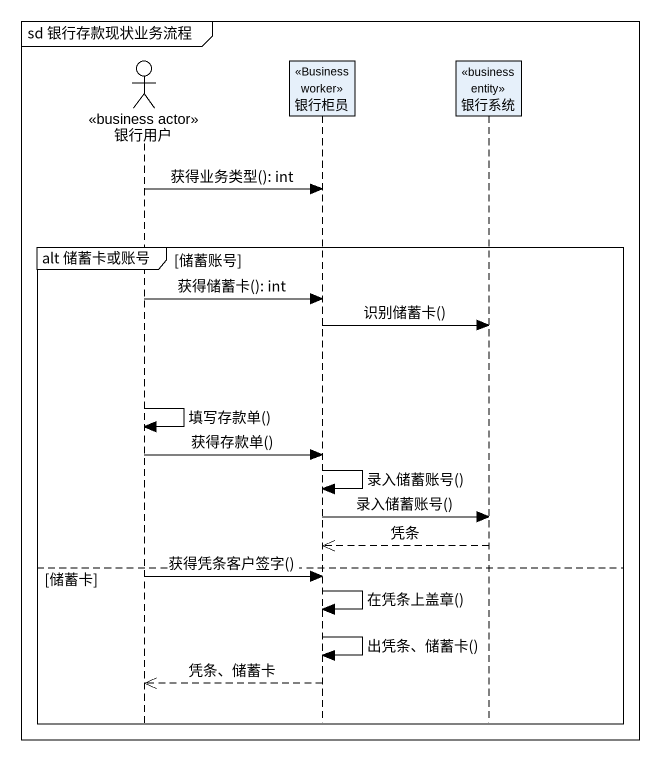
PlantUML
@startuml
mainframe sd 银行存款现状业务流程
hide footbox
actor 银行用户 <<business actor>>
participant 银行柜员 <<Business worker>>
participant 银行系统 <<business entity>>

银行用户 -> 银行柜员 : 获得业务类型(): int
group alt 储蓄卡或账号 [储蓄账号]
  银行用户 -> 银行柜员 : 获得储蓄卡(): int
  银行柜员 -> 银行系统 : 识别储蓄卡()
  银行用户 -> 银行用户 : 填写存款单()
  银行用户 -> 银行柜员 : 获得存款单()
  银行柜员 -> 银行柜员 : 录入储蓄账号()
  银行柜员 -> 银行系统 : 录入储蓄账号()
  银行系统 -->> 银行柜员 : 凭条
else 储蓄卡
  银行用户 -> 银行柜员 : 获得凭条客户签字()
  银行柜员 -> 银行柜员 : 在凭条上盖章()
  银行柜员 -> 银行柜员 : 出凭条、储蓄卡()
  银行柜员 -->> 银行用户 : 凭条、储蓄卡
end
@enduml
